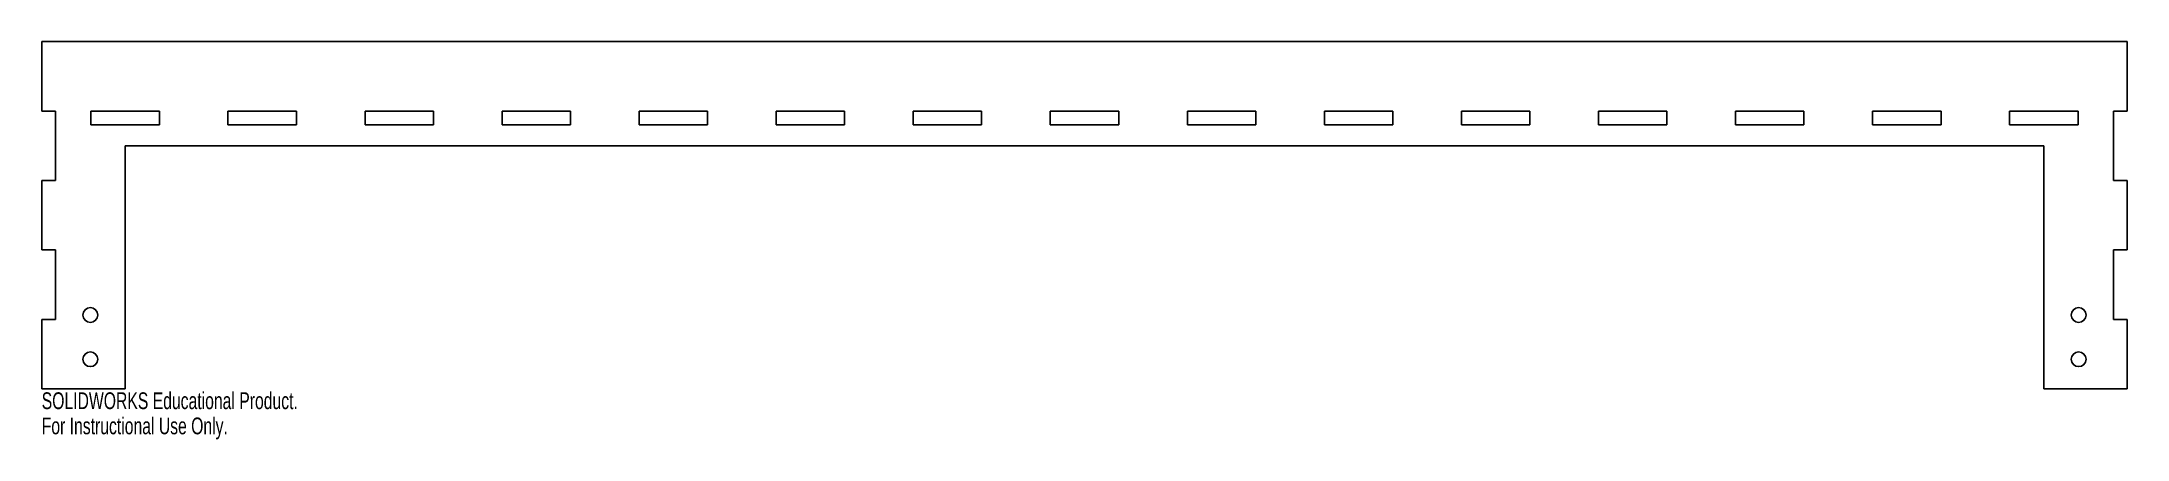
# Model space of a CAD drawing. Header units: millimetres. Extents: x -300 to 300, y -91 to 24.
import ezdxf

# ---------------------------------------------------------------- set-up
doc = ezdxf.new("R2010")
doc.units = ezdxf.units.MM
doc.styles.add('SLDTEXTSTYLE0', font='TXT', dxfattribs={"width": 0.7})

msp = doc.modelspace()

# ---------------------------------------------------------------- linework, layer by layer
at = {"color": 7, "linetype": 'Continuous', "lineweight": 25}
for p, q in [((300, 24), (-300, 24)), ((-300, 24), (-300, 4)), ((300, 4), (300, 24)), ((-300, 4), (-296, 4)), ((-296, 4), (-296, -16)), ((-285.8325, 4), (-285.8325, 0)), ((-266.1075, 4), (-285.8325, 4)), ((-285.8325, 0), (-266.1075, 0)), ((-266.1075, 0), (-266.1075, 4)), ((-246.4125, 4), (-246.4125, 0)), ((-226.6875, 4), (-246.4125, 4)), ((-246.4125, 0), (-226.6875, 0)), ((-226.6875, 0), (-226.6875, 4)), ((-206.9925, 4), (-206.9925, 0)), ((-187.2675, 4), (-206.9925, 4)), ((-206.9925, 0), (-187.2675, 0)), ((-187.2675, 0), (-187.2675, 4)), ((-167.5725, 4), (-167.5725, 0)), ((-147.8475, 4), (-167.5725, 4)), ((-167.5725, 0), (-147.8475, 0)), ((-147.8475, 0), (-147.8475, 4)), ((-128.1525, 4), (-128.1525, 0)), ((-108.4275, 4), (-128.1525, 4)), ((-128.1525, 0), (-108.4275, 0)), ((-108.4275, 0), (-108.4275, 4)), ((-88.7325, 4), (-88.7325, 0)), ((-69.0075, 4), (-88.7325, 4)), ((-88.7325, 0), (-69.0075, 0)), ((-69.0075, 0), (-69.0075, 4)), ((-49.3125, 4), (-49.3125, 0)), ((-29.5875, 4), (-49.3125, 4)), ((-49.3125, 0), (-29.5875, 0)), ((-29.5875, 0), (-29.5875, 4)), ((-9.8625, 4), (-9.8625, 0)), ((9.8625, 4), (-9.8625, 4)), ((-9.8625, 0), (9.8625, 0)), ((9.8625, 0), (9.8625, 4)), ((49.3125, 4), (29.5875, 4)), ((29.5875, 4), (29.5875, 0)), ((29.5875, 0), (49.3125, 0)), ((49.3125, 0), (49.3125, 4)), ((69.0075, 4), (69.0075, 0)), ((88.7325, 4), (69.0075, 4)), ((69.0075, 0), (88.7325, 0)), ((88.7325, 0), (88.7325, 4)), ((108.4275, 4), (108.4275, 0)), ((128.1525, 4), (108.4275, 4)), ((108.4275, 0), (128.1525, 0)), ((128.1525, 0), (128.1525, 4)), ((147.8475, 4), (147.8475, 0)), ((167.5725, 4), (147.8475, 4)), ((147.8475, 0), (167.5725, 0)), ((167.5725, 0), (167.5725, 4)), ((187.2675, 4), (187.2675, 0)), ((206.9925, 4), (187.2675, 4)), ((187.2675, 0), (206.9925, 0)), ((206.9925, 0), (206.9925, 4)), ((226.6875, 4), (226.6875, 0)), ((246.4125, 4), (226.6875, 4)), ((226.6875, 0), (246.4125, 0)), ((246.4125, 0), (246.4125, 4)), ((266.1075, 4), (266.1075, 0)), ((285.8325, 4), (266.1075, 4)), ((266.1075, 0), (285.8325, 0)), ((285.8325, 0), (285.8325, 4)), ((296, -16), (296, 4)), ((296, 4), (300, 4)), ((-276, -76), (-276, -6)), ((-276, -6), (276, -6)), ((276, -6), (276, -76)), ((-296, -16), (-300, -16)), ((-300, -16), (-300, -36)), ((300, -16), (296, -16)), ((300, -36), (300, -16)), ((-300, -36), (-296, -36)), ((-296, -36), (-296, -56)), ((296, -56), (296, -36)), ((296, -36), (300, -36)), ((-296, -56), (-300, -56)), ((-300, -56), (-300, -76)), ((300, -56), (296, -56)), ((300, -76), (300, -56)), ((-300, -76), (-276, -76)), ((276, -76), (300, -76))]:
    msp.add_line(p, q, dxfattribs=at)
for centre in [(-286, -54.75), (286, -54.75), (-286, -67.5), (286, -67.5)]:
    msp.add_circle(centre, 2.125, dxfattribs=at)

# ---------------------------------------------------------------- texts
at = {"color": 7, "linetype": 'Continuous', "char_height": 4.83362, "attachment_point": 1, "style": 'SLDTEXTSTYLE0'}
for s, insert in [('SOLIDWORKS Educational Product.', (-300, -77.0196)), ('For Instructional Use Only.', (-300, -84.27))]:
    msp.add_mtext(s, dxfattribs=dict(at, insert=insert))

doc.saveas('drawing.dxf')
